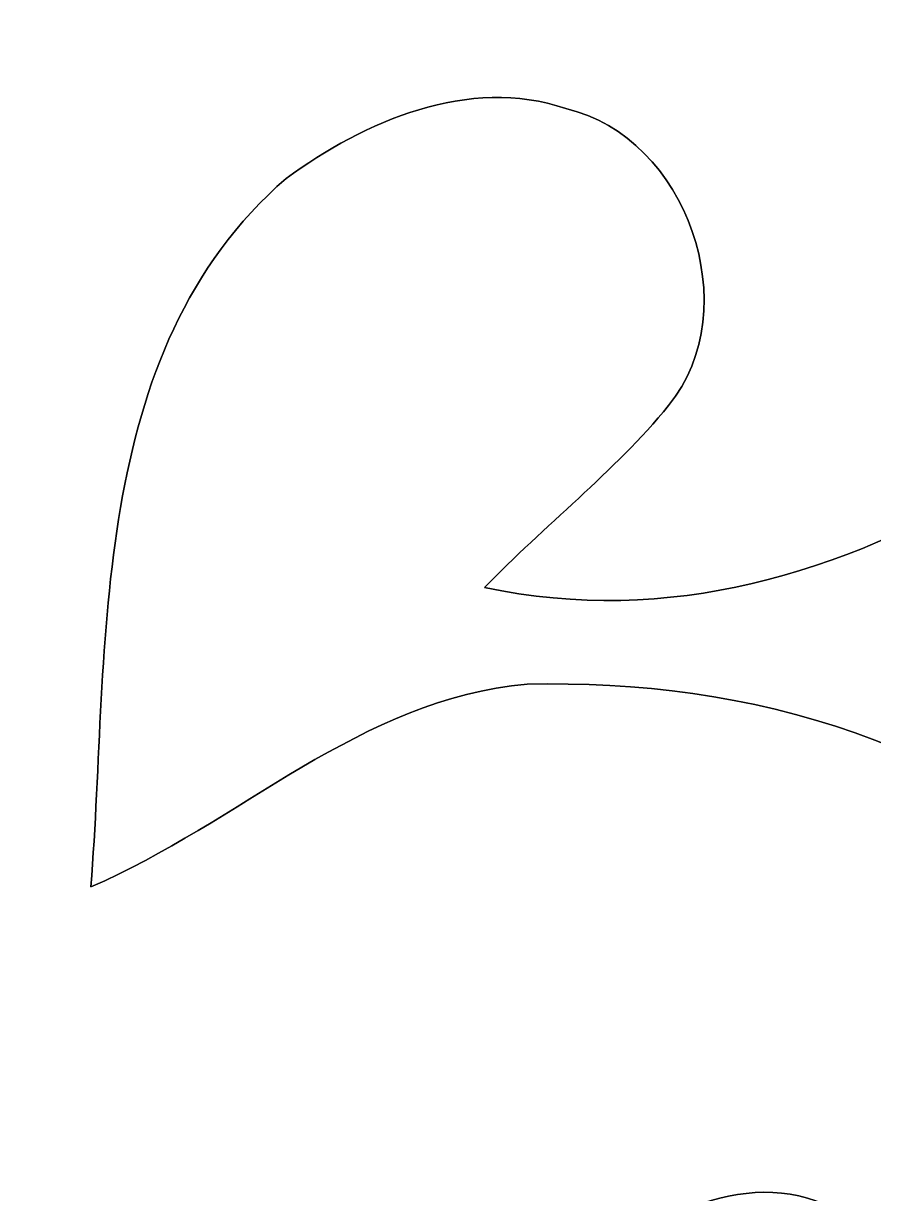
# Model space of a CAD drawing. Header units: centimetres. Extents: x -16.8 to 16.8, y -16.7 to 16.7.
# Drawn here: x -3.993 to -2.635, y 9.112 to 10.982 of the extents above; entities that cross this region are included whole.
import ezdxf

# ---------------------------------------------------------------- set-up
doc = ezdxf.new("R2010")
doc.units = ezdxf.units.CM
doc.header["$MEASUREMENT"] = 0
doc.layers.add('Layer 1', color=7, linetype='Continuous')

msp = doc.modelspace()

# ---------------------------------------------------------------- linework, layer by layer
at = {"layer": 'Layer 1', "color": 7}
for points, knots in [([(-16.77458, 16.66875), (-16.77458, 16.66875), (16.77458, 16.66875), (16.77458, 16.66875), (16.77458, 16.66875), (16.77458, 16.66875), (16.77458, -16.66875), (16.77458, -16.66875), (16.77458, -16.66875), (16.77458, -16.66875), (-16.77458, -16.66875), (-16.77458, -16.66875), (-16.77458, -16.66875), (-16.77458, -16.66875), (-16.77458, 16.66875), (-16.77458, 16.66875), (-16.77458, 16.66875), (-16.77458, 16.66875), (-16.77458, 16.66875), (-16.77458, 16.66875)], [0, 0, 0, 0, 0.1666667, 0.1666667, 0.1666667, 0.1666667, 0.3333333, 0.3333333, 0.3333333, 0.3333333, 0.5, 0.5, 0.5, 0.5, 0.6666667, 0.6666667, 0.6666667, 0.6666667, 1, 1, 1, 1]), ([(-3.57329, 10.73397), (-3.44805, 10.82499), (-3.28189, 10.89836), (-3.12632, 10.84545), (-3.12632, 10.84545), (-2.93229, 10.79959), (-2.83704, 10.52618), (-2.96228, 10.37096), (-2.96228, 10.37096), (-3.05012, 10.26407), (-3.16089, 10.1794), (-3.25649, 10.08027), (-3.25649, 10.08027), (-2.96122, 10.01818), (-2.68534, 10.1025), (-2.43664, 10.25137), (-2.43664, 10.25137), (-2.32904, 9.9755), (-2.18123, 9.70703), (-1.95086, 9.51477), (-1.95086, 9.51477), (-1.65453, 9.26959), (-1.23931, 9.16058), (-0.8636, 9.25971), (-0.8636, 9.25971), (-0.57432, 9.30522), (-0.35807, 9.51336), (-0.11853, 9.66329), (-0.11853, 9.66329), (-0.15099, 9.44774), (-0.20638, 9.23643), (-0.26106, 9.02547), (-0.26106, 9.02547), (-0.46073, 9.00818), (-0.66287, 9.00677), (-0.86007, 8.96832), (-0.86007, 8.96832), (-1.07809, 8.88541), (-1.16523, 8.58661), (-1.42804, 8.58908), (-1.42804, 8.58908), (-1.72967, 8.52805), (-2.03376, 8.47725), (-2.32974, 8.39152), (-2.32974, 8.39152), (-2.65606, 8.28922), (-3.00461, 8.33296), (-3.33446, 8.24689), (-3.33446, 8.24689), (-3.30447, 8.50371), (-3.26461, 8.77782), (-3.0928, 8.98384), (-3.0928, 8.98384), (-2.98626, 9.08297), (-2.80988, 9.16764), (-2.67476, 9.07309), (-2.67476, 9.07309), (-2.58939, 9.01347), (-2.48991, 8.90023), (-2.54494, 8.79052), (-2.54494, 8.79052), (-2.6102, 8.66246), (-2.7245, 8.56827), (-2.80176, 8.44797), (-2.80176, 8.44797), (-2.55199, 8.41622), (-2.25778, 8.49066), (-2.13395, 8.7309), (-2.13395, 8.7309), (-1.94804, 8.97608), (-2.00978, 9.34826), (-2.23026, 9.55216), (-2.23026, 9.55216), (-2.45921, 9.83403), (-2.8388, 9.93493), (-3.18841, 9.92576), (-3.18841, 9.92576), (-3.45546, 9.90282), (-3.64843, 9.70315), (-3.88514, 9.60226), (-3.88514, 9.60226), (-3.8548, 9.98679), (-3.89326, 10.45563), (-3.57329, 10.73397)], [0, 0, 0, 0, 0.0454545, 0.0454545, 0.0454545, 0.0454545, 0.0909091, 0.0909091, 0.0909091, 0.0909091, 0.1363636, 0.1363636, 0.1363636, 0.1363636, 0.1818182, 0.1818182, 0.1818182, 0.1818182, 0.2272727, 0.2272727, 0.2272727, 0.2272727, 0.2727273, 0.2727273, 0.2727273, 0.2727273, 0.3181818, 0.3181818, 0.3181818, 0.3181818, 0.3636364, 0.3636364, 0.3636364, 0.3636364, 0.4090909, 0.4090909, 0.4090909, 0.4090909, 0.4545455, 0.4545455, 0.4545455, 0.4545455, 0.5, 0.5, 0.5, 0.5, 0.5454545, 0.5454545, 0.5454545, 0.5454545, 0.5909091, 0.5909091, 0.5909091, 0.5909091, 0.6363636, 0.6363636, 0.6363636, 0.6363636, 0.6818182, 0.6818182, 0.6818182, 0.6818182, 0.7272727, 0.7272727, 0.7272727, 0.7272727, 0.7727273, 0.7727273, 0.7727273, 0.7727273, 0.8181818, 0.8181818, 0.8181818, 0.8181818, 0.8636364, 0.8636364, 0.8636364, 0.8636364, 0.9090909, 0.9090909, 0.9090909, 0.9090909, 1, 1, 1, 1])]:
    msp.add_open_spline(points, degree=3, knots=knots, dxfattribs=at)
at = {"layer": 'Layer 1', "color": 252}
msp.add_open_spline([(-3.57329, 10.73397), (-3.89326, 10.45563), (-3.8548, 9.98679), (-3.88514, 9.60226), (-3.88514, 9.60226), (-3.64843, 9.70315), (-3.45546, 9.90282), (-3.18841, 9.92576), (-3.18841, 9.92576), (-2.8388, 9.93493), (-2.45921, 9.83403), (-2.23026, 9.55216), (-2.23026, 9.55216), (-2.00978, 9.34826), (-1.94804, 8.97608), (-2.13395, 8.7309), (-2.13395, 8.7309), (-2.25778, 8.49066), (-2.55199, 8.41622), (-2.80176, 8.44797), (-2.80176, 8.44797), (-2.7245, 8.56827), (-2.6102, 8.66246), (-2.54494, 8.79052), (-2.54494, 8.79052), (-2.48991, 8.90023), (-2.58939, 9.01347), (-2.67476, 9.07309), (-2.67476, 9.07309), (-2.80988, 9.16764), (-2.98626, 9.08297), (-3.0928, 8.98384), (-3.0928, 8.98384), (-3.26461, 8.77782), (-3.30447, 8.50371), (-3.33446, 8.24689), (-3.33446, 8.24689), (-3.00461, 8.33296), (-2.65606, 8.28922), (-2.32974, 8.39152), (-2.32974, 8.39152), (-2.03376, 8.47725), (-1.72967, 8.52805), (-1.42804, 8.58908), (-1.42804, 8.58908), (-1.16523, 8.58661), (-1.07809, 8.88541), (-0.86007, 8.96832), (-0.86007, 8.96832), (-0.66287, 9.00677), (-0.46073, 9.00818), (-0.26106, 9.02547), (-0.26106, 9.02547), (-0.20638, 9.23643), (-0.15099, 9.44774), (-0.11853, 9.66329), (-0.11853, 9.66329), (-0.35807, 9.51336), (-0.57432, 9.30522), (-0.8636, 9.25971), (-0.8636, 9.25971), (-1.23931, 9.16058), (-1.65453, 9.26959), (-1.95086, 9.51477), (-1.95086, 9.51477), (-2.18123, 9.70703), (-2.32904, 9.9755), (-2.43664, 10.25137), (-2.43664, 10.25137), (-2.68534, 10.1025), (-2.96122, 10.01818), (-3.25649, 10.08027), (-3.25649, 10.08027), (-3.16089, 10.1794), (-3.05012, 10.26407), (-2.96228, 10.37096), (-2.96228, 10.37096), (-2.83704, 10.52618), (-2.93229, 10.79959), (-3.12632, 10.84545), (-3.12632, 10.84545), (-3.28189, 10.89836), (-3.44805, 10.82499), (-3.57329, 10.73397), (-3.57329, 10.73397), (-3.57329, 10.73397), (-3.57329, 10.73397), (-3.57329, 10.73397)], degree=3, knots=[0, 0, 0, 0, 0.0434783, 0.0434783, 0.0434783, 0.0434783, 0.0869565, 0.0869565, 0.0869565, 0.0869565, 0.1304348, 0.1304348, 0.1304348, 0.1304348, 0.173913, 0.173913, 0.173913, 0.173913, 0.2173913, 0.2173913, 0.2173913, 0.2173913, 0.2608696, 0.2608696, 0.2608696, 0.2608696, 0.3043478, 0.3043478, 0.3043478, 0.3043478, 0.3478261, 0.3478261, 0.3478261, 0.3478261, 0.3913043, 0.3913043, 0.3913043, 0.3913043, 0.4347826, 0.4347826, 0.4347826, 0.4347826, 0.4782609, 0.4782609, 0.4782609, 0.4782609, 0.5217391, 0.5217391, 0.5217391, 0.5217391, 0.5652174, 0.5652174, 0.5652174, 0.5652174, 0.6086957, 0.6086957, 0.6086957, 0.6086957, 0.6521739, 0.6521739, 0.6521739, 0.6521739, 0.6956522, 0.6956522, 0.6956522, 0.6956522, 0.7391304, 0.7391304, 0.7391304, 0.7391304, 0.7826087, 0.7826087, 0.7826087, 0.7826087, 0.826087, 0.826087, 0.826087, 0.826087, 0.8695652, 0.8695652, 0.8695652, 0.8695652, 0.9130435, 0.9130435, 0.9130435, 0.9130435, 1, 1, 1, 1], dxfattribs=at)

doc.saveas('drawing.dxf')
